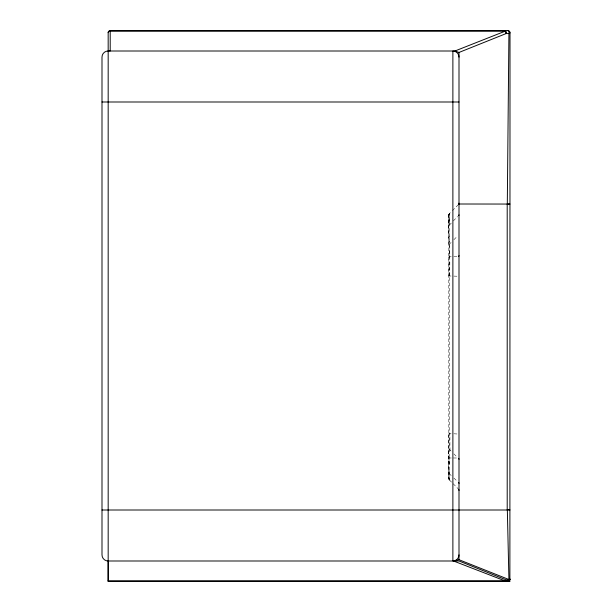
<?xml version="1.0" encoding="UTF-8"?>
<svg xmlns="http://www.w3.org/2000/svg" width="612" height="612" viewBox="0 0 612 612"><rect width="100%" height="100%" fill="white"/><g stroke="black" fill="none" stroke-linecap="round" stroke-linejoin="round"><path stroke-width="0.46" stroke-dasharray="3.06 2.29" d="M448.803 257.828A2.043 1.278 0 0 1 449.606 256.81L449.399 213.649L451.197 211.798M448.803 456.613A2.043 1.629 0 0 0 449.728 457.983L449.43 479.158M449.415 479.624L449.399 479.907A31.35 1.729 -88.6 0 1 448.466 450.225M449.399 479.976L458.403 489.003M449.399 213.603L448.803 215.042A2.043 2.043 0 0 1 449.399 213.603L448.803 215.042L448.803 478.546L449.399 479.999L449.04 477.505L449.292 479.364M451.289 223.074L449.721 224.719A2.043 1.278 0 0 0 448.803 225.79M453.385 220.886L457.569 216.51M452.398 210.605L458.403 204.599M451.082 451.082L449.399 449.399L449.399 244.203L451.082 242.513M453.897 239.697L457.279 236.324M449.606 256.81L451.212 256.788M453.897 256.757L457.646 256.703M448.818 244.203L449.399 244.203M448.818 275.951L451.082 276.012M448.818 433.533L451.082 433.633M448.818 449.399L449.399 449.399M449.728 457.983L451.296 457.983M453.393 457.983L457.569 457.99M453.897 276.104L457.279 276.219M453.897 433.793L457.279 433.992M451.212 475.555L449.598 474.032A2.043 1.629 0 0 1 448.803 472.739M453.89 478.079L457.646 481.621M453.897 453.897L457.279 457.279M448.542 243.591A31.288 1.813 88.5 0 1 449.392 213.84M449.682 470.544A31.288 0.796 -86.7 0 1 448.405 477.72A31.288 0.796 -86.7 0 1 449.552 449.284M448.933 275.989A31.174 1.545 89.4 0 1 449.323 250.469M449.988 450.646A31.067 0.681 -89.9 0 1 449.897 433.571M449.491 244.272A31.311 0.796 86.7 0 1 448.351 215.653A31.311 0.796 86.7 0 1 449.69 223.778M449.514 464.118A31.067 1.782 -88.6 0 1 448.795 433.495M449.751 275.928A31.174 0.719 -90 0 1 449.835 261.913M449.468 218.844A31.074 0.689 86.7 0 1 449.69 221.414M449.399 479.999L448.803 478.553A2.043 2.043 0 0 0 449.399 479.999"/><path stroke-width="0.92" d="M108.117 560.997L459 560.997L510.003 581.4L108.171 581.4L108.171 560.997A6.12 6.12 0 0 1 101.997 554.877L101.997 57.13A6.12 6.12 0 0 1 108.117 51.003L108.622 50.719M108.171 51.003L454.938 51.003L459 52.448L506.116 33.576L508.924 33.561A2.043 1.04 -0.1 0 0 510.003 32.643A2.043 2.043 0 0 0 507.96 30.6L110.206 30.6A2.043 2.043 0 0 0 108.171 32.643L108.171 581.4M454.938 51.003L505.145 31.197L505.145 30.623A2.043 1.094 90 0 1 506.116 33.576A2.043 0.704 68.5 0 0 505.145 31.197L110.206 31.197A2.043 1.446 0 0 0 108.171 32.643M508.733 509.582L507.34 510.003L508.932 579.533L505.206 580.75L108.171 580.803M509.069 579.243A2.043 1.117 -90 0 1 507.96 581.4A2.043 2.043 0 0 0 510.003 579.357L508.932 579.533L459 559.72L453.546 560.997L504.984 580.872L508.327 581.369L509.888 580.015L510.003 32.643M101.997 101.997L459 101.997M459 204.003L509.987 204.056L507.302 204.003L508.924 33.561A2.043 1.079 90 0 0 507.96 30.6M101.997 510.003L510.003 510.003L509.521 509.651M108.921 50.689L110.206 51.003L110.206 30.623M507.203 204.003L507.203 510.003M504.785 581.109L504.785 581.377A2.043 1.155 -90 0 0 505.336 581.155M459 52.448L459 559.72M509.452 578.539A2.043 1.209 -0.1 0 1 510.003 579.357M508.878 509.406A2.31 1.086 -21 0 1 509.651 509.567M108.706 50.773A2.609 0.857 21.4 0 1 109.013 50.765M458.709 489.393A2.043 2.043 0 0 1 459 490.442M459 203.153A2.043 2.043 0 0 1 458.709 204.209M458.663 482.524A2.043 1.599 0 0 1 459 483.404M458.694 458.472A2.043 1.599 0 0 1 459 459.314M459 255.655A2.043 1.3 0 0 1 458.663 256.374M459 214.873A2.043 1.3 0 0 1 458.694 215.562M459 57.123A6.12 6.12 0 0 0 452.88 51.003L452.88 560.982A6.12 6.12 0 0 0 459 554.877"/></g></svg>
